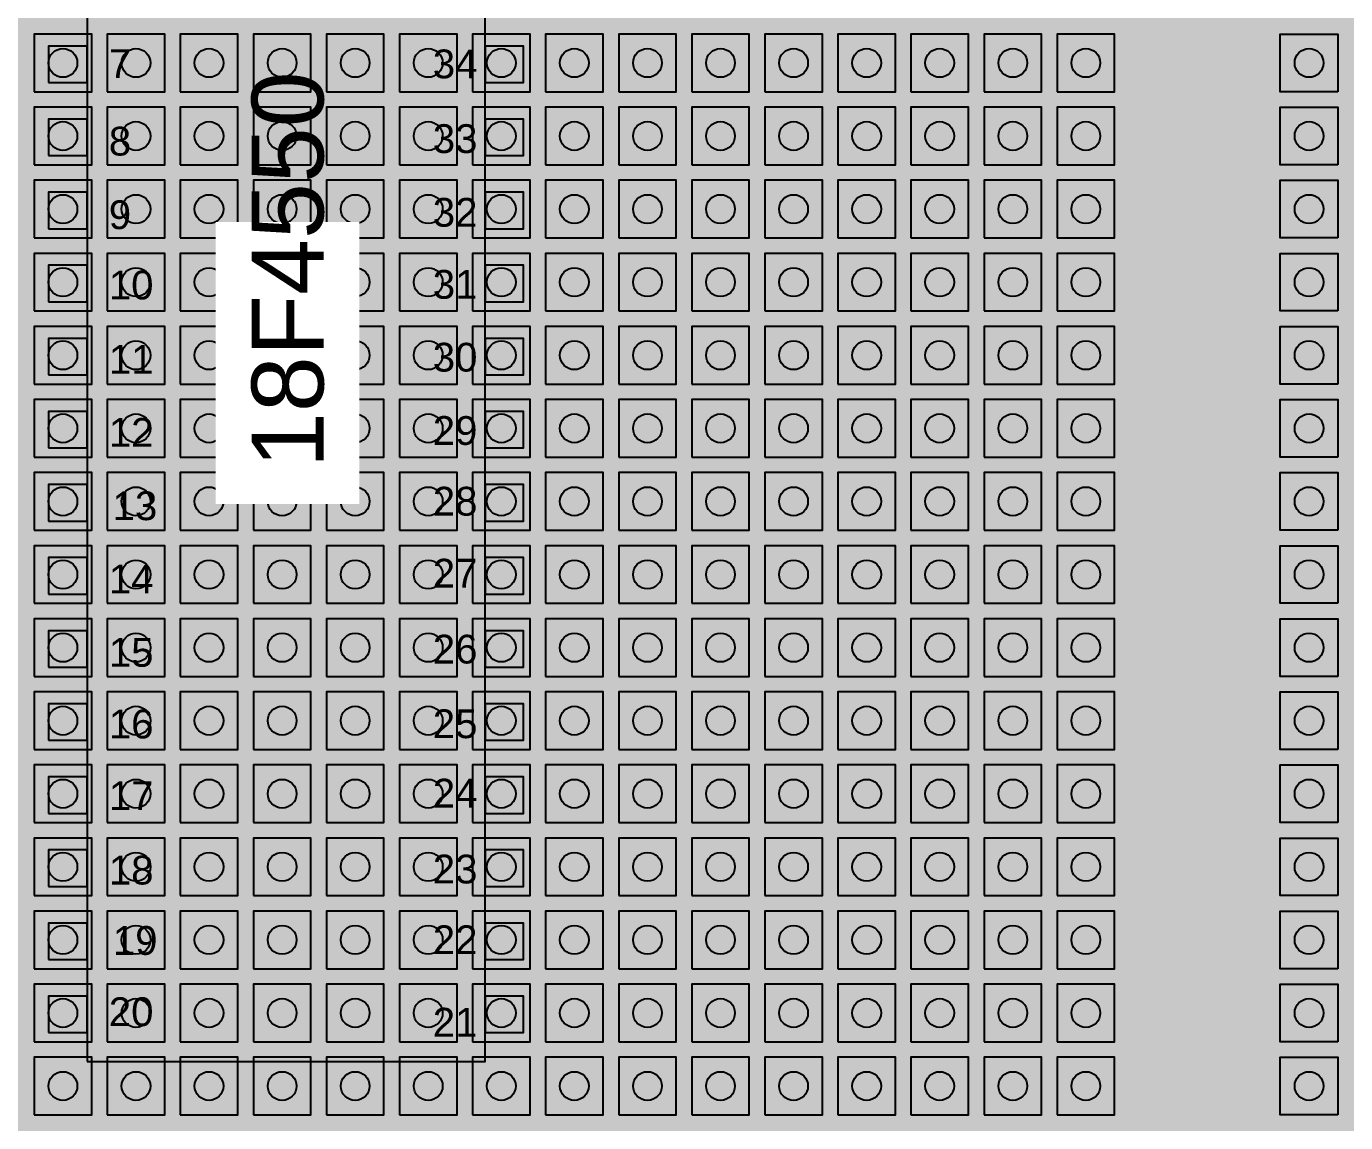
# Model space of a CAD drawing. Header units: millimetres. Extents: x -6 to 434, y -17 to 292.
# Drawn here: x 39 to 84.86, y 23.8 to 61.9 of the extents above; entities that cross this region are included whole.
import ezdxf

# ---------------------------------------------------------------- set-up
doc = ezdxf.new("R2010")
doc.units = ezdxf.units.MM
doc.layers.add('Chipove', color=54, linetype='Continuous', plot=False)
doc.styles.get("Standard").update_dxf_attribs({"font": 'arial.ttf'})

msp = doc.modelspace()

# ---------------------------------------------------------------- hatches: boundary and pattern name
at = {"transparency": 33554687}
h = msp.add_hatch(color=72, dxfattribs=at)
h.dxf.hatch_style = 1
h.paths.add_polyline_path([(-0.291, 0.208), (159.709, 0.208), (159.709, 100.208), (-0.291, 100.208)])
h = msp.add_hatch(color=96, dxfattribs=at)
h.dxf.hatch_style = 1
h.paths.add_polyline_path([(-0.291, 0.208), (159.709, 0.208), (159.709, 100.208), (-0.291, 100.208)])
at = {"layer": 'Chipove', "transparency": 33554687}
h = msp.add_hatch(color=256, dxfattribs=at)
h.dxf.hatch_style = 1
h.paths.add_polyline_path([(41.107, 25.925), (54.947, 25.925), (54.947, 78.185), (41.107, 78.185)])
h = msp.add_hatch(color=4, dxfattribs=at)
h.dxf.hatch_style = 1
h.set_gradient(color1=(255, 255, 255), tint=1)
h.paths.add_polyline_path([(41.107, 76.455), (39.772, 76.455), (39.772, 75.185), (41.107, 75.185)])
h.paths.add_polyline_path([(41.107, 73.915), (39.772, 73.915), (39.772, 72.645), (41.107, 72.645)])
h.paths.add_polyline_path([(41.107, 71.375), (39.772, 71.375), (39.772, 70.105), (41.107, 70.105)])
h.paths.add_polyline_path([(41.107, 68.835), (39.772, 68.835), (39.772, 67.565), (41.107, 67.565)])
h.paths.add_polyline_path([(41.107, 66.295), (39.772, 66.295), (39.772, 65.025), (41.107, 65.025)])
h.paths.add_polyline_path([(41.107, 62.485), (41.107, 63.755), (39.772, 63.755), (39.772, 62.485)])
h.paths.add_polyline_path([(39.772, 59.945), (41.107, 59.945), (41.107, 61.215), (39.772, 61.215)])
h.paths.add_polyline_path([(41.107, 58.675), (39.772, 58.675), (39.772, 57.405), (41.107, 57.405)])
h.paths.add_polyline_path([(39.772, 54.865), (41.107, 54.865), (41.107, 56.135), (39.772, 56.135)])
h.paths.add_polyline_path([(41.107, 53.595), (39.772, 53.595), (39.772, 52.325), (41.107, 52.325)])
h.paths.add_polyline_path([(41.107, 51.055), (39.772, 51.055), (39.772, 49.785), (41.107, 49.785)])
h.paths.add_polyline_path([(41.107, 47.245), (41.107, 48.515), (39.772, 48.515), (39.772, 47.245)])
h.paths.add_polyline_path([(39.772, 45.975), (39.772, 44.705), (41.107, 44.705), (41.107, 45.975)])
h.paths.add_polyline_path([(39.772, 43.435), (39.772, 42.165), (41.107, 42.165), (41.107, 43.435)])
h.paths.add_polyline_path([(41.107, 40.895), (39.772, 40.895), (39.772, 39.625), (41.107, 39.625)])
h.paths.add_polyline_path([(41.107, 37.085), (41.107, 38.355), (39.772, 38.355), (39.772, 37.085)])
h.paths.add_polyline_path([(41.107, 34.545), (41.107, 35.815), (39.772, 35.815), (39.772, 34.545)])
h.paths.add_polyline_path([(41.107, 32.005), (41.107, 33.275), (39.772, 33.275), (39.772, 32.005)])
h.paths.add_polyline_path([(39.772, 30.735), (39.772, 29.465), (41.107, 29.465), (41.107, 30.735)])
h.paths.add_polyline_path([(41.107, 26.925), (41.107, 28.195), (39.772, 28.195), (39.772, 26.925)])
h.paths.add_polyline_path([(56.282, 76.455), (54.947, 76.455), (54.947, 75.185), (56.282, 75.185)])
h.paths.add_polyline_path([(54.947, 73.915), (54.947, 72.645), (56.282, 72.645), (56.282, 73.915)])
h.paths.add_polyline_path([(56.282, 71.375), (54.947, 71.375), (54.947, 70.105), (56.282, 70.105)])
h.paths.add_polyline_path([(54.947, 68.835), (54.947, 67.565), (56.282, 67.565), (56.282, 68.835)])
h.paths.add_polyline_path([(56.282, 66.295), (54.947, 66.295), (54.947, 65.025), (56.282, 65.025)])
h.paths.add_polyline_path([(56.282, 63.755), (54.947, 63.755), (54.947, 62.485), (56.282, 62.485)])
h.paths.add_polyline_path([(56.282, 61.215), (54.947, 61.215), (54.947, 59.945), (56.282, 59.945)])
h.paths.add_polyline_path([(54.947, 58.675), (54.947, 57.405), (56.282, 57.405), (56.282, 58.675)])
h.paths.add_polyline_path([(56.282, 56.135), (54.947, 56.135), (54.947, 54.865), (56.282, 54.865)])
h.paths.add_polyline_path([(56.282, 53.595), (54.947, 53.595), (54.947, 52.325), (56.282, 52.325)])
h.paths.add_polyline_path([(56.282, 51.055), (54.947, 51.055), (54.947, 49.785), (56.282, 49.785)])
h.paths.add_polyline_path([(56.282, 48.515), (54.947, 48.515), (54.947, 47.245), (56.282, 47.245)])
h.paths.add_polyline_path([(56.282, 45.975), (54.947, 45.975), (54.947, 44.705), (56.282, 44.705)])
h.paths.add_polyline_path([(54.947, 43.435), (54.947, 42.165), (56.282, 42.165), (56.282, 43.435)])
h.paths.add_polyline_path([(56.282, 40.895), (54.947, 40.895), (54.947, 39.625), (56.282, 39.625)])
h.paths.add_polyline_path([(56.282, 37.085), (56.282, 38.355), (54.947, 38.355), (54.947, 37.085)])
h.paths.add_polyline_path([(56.282, 35.815), (54.947, 35.815), (54.947, 34.545), (56.282, 34.545)])
h.paths.add_polyline_path([(54.947, 33.275), (54.947, 32.005), (56.282, 32.005), (56.282, 33.275)])
h.paths.add_polyline_path([(56.282, 30.735), (54.947, 30.735), (54.947, 29.465), (56.282, 29.465)])
h.paths.add_polyline_path([(54.947, 28.195), (54.947, 26.925), (56.282, 26.925), (56.282, 28.195)])

# ---------------------------------------------------------------- linework, layer by layer
for points in [[(39.269, 59.628), (41.269, 59.628), (41.269, 61.628), (39.269, 61.628)], [(41.809, 59.628), (43.809, 59.628), (43.809, 61.628), (41.809, 61.628)], [(44.349, 59.628), (46.349, 59.628), (46.349, 61.628), (44.349, 61.628)], [(46.889, 59.628), (48.889, 59.628), (48.889, 61.628), (46.889, 61.628)], [(46.889, 59.628), (48.889, 59.628), (48.889, 61.628), (46.889, 61.628)], [(49.429, 59.628), (51.429, 59.628), (51.429, 61.628), (49.429, 61.628)], [(51.969, 59.628), (53.969, 59.628), (53.969, 61.628), (51.969, 61.628)], [(54.509, 59.628), (56.509, 59.628), (56.509, 61.628), (54.509, 61.628)], [(57.049, 59.628), (59.049, 59.628), (59.049, 61.628), (57.049, 61.628)], [(57.049, 59.628), (59.049, 59.628), (59.049, 61.628), (57.049, 61.628)], [(59.589, 59.628), (61.589, 59.628), (61.589, 61.628), (59.589, 61.628)], [(62.129, 59.628), (64.129, 59.628), (64.129, 61.628), (62.129, 61.628)], [(64.669, 59.628), (66.669, 59.628), (66.669, 61.628), (64.669, 61.628)], [(67.209, 59.628), (69.209, 59.628), (69.209, 61.628), (67.209, 61.628)], [(69.749, 59.628), (71.749, 59.628), (71.749, 61.628), (69.749, 61.628)], [(69.749, 59.628), (71.749, 59.628), (71.749, 61.628), (69.749, 61.628)], [(72.289, 59.628), (74.289, 59.628), (74.289, 61.628), (72.289, 61.628)], [(74.829, 59.628), (76.829, 59.628), (76.829, 61.628), (74.829, 61.628)], [(84.589, 59.628), (82.589, 59.628), (82.589, 61.628), (84.589, 61.628)], [(39.269, 57.088), (41.269, 57.088), (41.269, 59.088), (39.269, 59.088)], [(41.809, 57.088), (43.809, 57.088), (43.809, 59.088), (41.809, 59.088)], [(44.349, 57.088), (46.349, 57.088), (46.349, 59.088), (44.349, 59.088)], [(46.889, 57.088), (48.889, 57.088), (48.889, 59.088), (46.889, 59.088)], [(46.889, 57.088), (48.889, 57.088), (48.889, 59.088), (46.889, 59.088)], [(49.429, 57.088), (51.429, 57.088), (51.429, 59.088), (49.429, 59.088)], [(51.969, 57.088), (53.969, 57.088), (53.969, 59.088), (51.969, 59.088)], [(54.509, 57.088), (56.509, 57.088), (56.509, 59.088), (54.509, 59.088)], [(57.049, 57.088), (59.049, 57.088), (59.049, 59.088), (57.049, 59.088)], [(57.049, 57.088), (59.049, 57.088), (59.049, 59.088), (57.049, 59.088)], [(59.589, 57.088), (61.589, 57.088), (61.589, 59.088), (59.589, 59.088)], [(62.129, 57.088), (64.129, 57.088), (64.129, 59.088), (62.129, 59.088)], [(64.669, 57.088), (66.669, 57.088), (66.669, 59.088), (64.669, 59.088)], [(67.209, 57.088), (69.209, 57.088), (69.209, 59.088), (67.209, 59.088)], [(69.749, 57.088), (71.749, 57.088), (71.749, 59.088), (69.749, 59.088)], [(69.749, 57.088), (71.749, 57.088), (71.749, 59.088), (69.749, 59.088)], [(72.289, 57.088), (74.289, 57.088), (74.289, 59.088), (72.289, 59.088)], [(74.829, 57.088), (76.829, 57.088), (76.829, 59.088), (74.829, 59.088)], [(84.589, 57.088), (82.589, 57.088), (82.589, 59.088), (84.589, 59.088)], [(39.269, 54.548), (41.269, 54.548), (41.269, 56.548), (39.269, 56.548)], [(41.809, 54.548), (43.809, 54.548), (43.809, 56.548), (41.809, 56.548)], [(44.349, 54.548), (46.349, 54.548), (46.349, 56.548), (44.349, 56.548)], [(46.889, 54.548), (48.889, 54.548), (48.889, 56.548), (46.889, 56.548)], [(46.889, 54.548), (48.889, 54.548), (48.889, 56.548), (46.889, 56.548)], [(49.429, 54.548), (51.429, 54.548), (51.429, 56.548), (49.429, 56.548)], [(51.969, 54.548), (53.969, 54.548), (53.969, 56.548), (51.969, 56.548)], [(54.509, 54.548), (56.509, 54.548), (56.509, 56.548), (54.509, 56.548)], [(57.049, 54.548), (59.049, 54.548), (59.049, 56.548), (57.049, 56.548)], [(57.049, 54.548), (59.049, 54.548), (59.049, 56.548), (57.049, 56.548)], [(59.589, 54.548), (61.589, 54.548), (61.589, 56.548), (59.589, 56.548)], [(62.129, 54.548), (64.129, 54.548), (64.129, 56.548), (62.129, 56.548)], [(64.669, 54.548), (66.669, 54.548), (66.669, 56.548), (64.669, 56.548)], [(67.209, 54.548), (69.209, 54.548), (69.209, 56.548), (67.209, 56.548)], [(69.749, 54.548), (71.749, 54.548), (71.749, 56.548), (69.749, 56.548)], [(69.749, 54.548), (71.749, 54.548), (71.749, 56.548), (69.749, 56.548)], [(72.289, 54.548), (74.289, 54.548), (74.289, 56.548), (72.289, 56.548)], [(74.829, 54.548), (76.829, 54.548), (76.829, 56.548), (74.829, 56.548)], [(84.589, 54.548), (82.589, 54.548), (82.589, 56.548), (84.589, 56.548)], [(39.269, 52.008), (41.269, 52.008), (41.269, 54.008), (39.269, 54.008)], [(41.809, 52.008), (43.809, 52.008), (43.809, 54.008), (41.809, 54.008)], [(44.349, 52.008), (46.349, 52.008), (46.349, 54.008), (44.349, 54.008)], [(46.889, 52.008), (48.889, 52.008), (48.889, 54.008), (46.889, 54.008)], [(46.889, 52.008), (48.889, 52.008), (48.889, 54.008), (46.889, 54.008)], [(49.429, 52.008), (51.429, 52.008), (51.429, 54.008), (49.429, 54.008)], [(51.969, 52.008), (53.969, 52.008), (53.969, 54.008), (51.969, 54.008)], [(54.509, 52.008), (56.509, 52.008), (56.509, 54.008), (54.509, 54.008)], [(57.049, 52.008), (59.049, 52.008), (59.049, 54.008), (57.049, 54.008)], [(57.049, 52.008), (59.049, 52.008), (59.049, 54.008), (57.049, 54.008)], [(59.589, 52.008), (61.589, 52.008), (61.589, 54.008), (59.589, 54.008)], [(62.129, 52.008), (64.129, 52.008), (64.129, 54.008), (62.129, 54.008)], [(64.669, 52.008), (66.669, 52.008), (66.669, 54.008), (64.669, 54.008)], [(67.209, 52.008), (69.209, 52.008), (69.209, 54.008), (67.209, 54.008)], [(69.749, 52.008), (71.749, 52.008), (71.749, 54.008), (69.749, 54.008)], [(69.749, 52.008), (71.749, 52.008), (71.749, 54.008), (69.749, 54.008)], [(72.289, 52.008), (74.289, 52.008), (74.289, 54.008), (72.289, 54.008)], [(74.829, 52.008), (76.829, 52.008), (76.829, 54.008), (74.829, 54.008)], [(84.589, 52.008), (82.589, 52.008), (82.589, 54.008), (84.589, 54.008)], [(39.269, 49.468), (41.269, 49.468), (41.269, 51.468), (39.269, 51.468)], [(41.809, 49.468), (43.809, 49.468), (43.809, 51.468), (41.809, 51.468)], [(44.349, 49.468), (46.349, 49.468), (46.349, 51.468), (44.349, 51.468)], [(46.889, 49.468), (48.889, 49.468), (48.889, 51.468), (46.889, 51.468)], [(46.889, 49.468), (48.889, 49.468), (48.889, 51.468), (46.889, 51.468)], [(49.429, 49.468), (51.429, 49.468), (51.429, 51.468), (49.429, 51.468)], [(51.969, 49.468), (53.969, 49.468), (53.969, 51.468), (51.969, 51.468)], [(54.509, 49.468), (56.509, 49.468), (56.509, 51.468), (54.509, 51.468)], [(57.049, 49.468), (59.049, 49.468), (59.049, 51.468), (57.049, 51.468)], [(57.049, 49.468), (59.049, 49.468), (59.049, 51.468), (57.049, 51.468)], [(59.589, 49.468), (61.589, 49.468), (61.589, 51.468), (59.589, 51.468)], [(62.129, 49.468), (64.129, 49.468), (64.129, 51.468), (62.129, 51.468)], [(64.669, 49.468), (66.669, 49.468), (66.669, 51.468), (64.669, 51.468)], [(67.209, 49.468), (69.209, 49.468), (69.209, 51.468), (67.209, 51.468)], [(69.749, 49.468), (71.749, 49.468), (71.749, 51.468), (69.749, 51.468)], [(69.749, 49.468), (71.749, 49.468), (71.749, 51.468), (69.749, 51.468)], [(72.289, 49.468), (74.289, 49.468), (74.289, 51.468), (72.289, 51.468)], [(74.829, 49.468), (76.829, 49.468), (76.829, 51.468), (74.829, 51.468)], [(84.589, 49.468), (82.589, 49.468), (82.589, 51.468), (84.589, 51.468)], [(39.269, 46.928), (41.269, 46.928), (41.269, 48.928), (39.269, 48.928)], [(41.809, 46.928), (43.809, 46.928), (43.809, 48.928), (41.809, 48.928)], [(44.349, 46.928), (46.349, 46.928), (46.349, 48.928), (44.349, 48.928)], [(46.889, 46.928), (48.889, 46.928), (48.889, 48.928), (46.889, 48.928)], [(46.889, 46.928), (48.889, 46.928), (48.889, 48.928), (46.889, 48.928)], [(49.429, 46.928), (51.429, 46.928), (51.429, 48.928), (49.429, 48.928)], [(51.969, 46.928), (53.969, 46.928), (53.969, 48.928), (51.969, 48.928)], [(54.509, 46.928), (56.509, 46.928), (56.509, 48.928), (54.509, 48.928)], [(57.049, 46.928), (59.049, 46.928), (59.049, 48.928), (57.049, 48.928)], [(57.049, 46.928), (59.049, 46.928), (59.049, 48.928), (57.049, 48.928)], [(59.589, 46.928), (61.589, 46.928), (61.589, 48.928), (59.589, 48.928)], [(62.129, 46.928), (64.129, 46.928), (64.129, 48.928), (62.129, 48.928)], [(64.669, 46.928), (66.669, 46.928), (66.669, 48.928), (64.669, 48.928)], [(67.209, 46.928), (69.209, 46.928), (69.209, 48.928), (67.209, 48.928)], [(69.749, 46.928), (71.749, 46.928), (71.749, 48.928), (69.749, 48.928)], [(69.749, 46.928), (71.749, 46.928), (71.749, 48.928), (69.749, 48.928)], [(72.289, 46.928), (74.289, 46.928), (74.289, 48.928), (72.289, 48.928)], [(74.829, 46.928), (76.829, 46.928), (76.829, 48.928), (74.829, 48.928)], [(84.589, 46.928), (82.589, 46.928), (82.589, 48.928), (84.589, 48.928)], [(39.269, 44.388), (41.269, 44.388), (41.269, 46.388), (39.269, 46.388)], [(41.809, 44.388), (43.809, 44.388), (43.809, 46.388), (41.809, 46.388)], [(44.349, 44.388), (46.349, 44.388), (46.349, 46.388), (44.349, 46.388)], [(46.889, 44.388), (48.889, 44.388), (48.889, 46.388), (46.889, 46.388)], [(46.889, 44.388), (48.889, 44.388), (48.889, 46.388), (46.889, 46.388)], [(49.429, 44.388), (51.429, 44.388), (51.429, 46.388), (49.429, 46.388)], [(51.969, 44.388), (53.969, 44.388), (53.969, 46.388), (51.969, 46.388)], [(54.509, 44.388), (56.509, 44.388), (56.509, 46.388), (54.509, 46.388)], [(57.049, 44.388), (59.049, 44.388), (59.049, 46.388), (57.049, 46.388)], [(57.049, 44.388), (59.049, 44.388), (59.049, 46.388), (57.049, 46.388)], [(59.589, 44.388), (61.589, 44.388), (61.589, 46.388), (59.589, 46.388)], [(62.129, 44.388), (64.129, 44.388), (64.129, 46.388), (62.129, 46.388)], [(64.669, 44.388), (66.669, 44.388), (66.669, 46.388), (64.669, 46.388)], [(67.209, 44.388), (69.209, 44.388), (69.209, 46.388), (67.209, 46.388)], [(69.749, 44.388), (71.749, 44.388), (71.749, 46.388), (69.749, 46.388)], [(69.749, 44.388), (71.749, 44.388), (71.749, 46.388), (69.749, 46.388)], [(72.289, 44.388), (74.289, 44.388), (74.289, 46.388), (72.289, 46.388)], [(74.829, 44.388), (76.829, 44.388), (76.829, 46.388), (74.829, 46.388)], [(84.589, 44.388), (82.589, 44.388), (82.589, 46.388), (84.589, 46.388)], [(39.269, 41.848), (41.269, 41.848), (41.269, 43.848), (39.269, 43.848)], [(41.809, 41.848), (43.809, 41.848), (43.809, 43.848), (41.809, 43.848)], [(44.349, 41.848), (46.349, 41.848), (46.349, 43.848), (44.349, 43.848)], [(46.889, 41.848), (48.889, 41.848), (48.889, 43.848), (46.889, 43.848)], [(46.889, 41.848), (48.889, 41.848), (48.889, 43.848), (46.889, 43.848)], [(49.429, 41.848), (51.429, 41.848), (51.429, 43.848), (49.429, 43.848)], [(51.969, 41.848), (53.969, 41.848), (53.969, 43.848), (51.969, 43.848)], [(54.509, 41.848), (56.509, 41.848), (56.509, 43.848), (54.509, 43.848)], [(57.049, 41.848), (59.049, 41.848), (59.049, 43.848), (57.049, 43.848)], [(57.049, 41.848), (59.049, 41.848), (59.049, 43.848), (57.049, 43.848)], [(59.589, 41.848), (61.589, 41.848), (61.589, 43.848), (59.589, 43.848)], [(62.129, 41.848), (64.129, 41.848), (64.129, 43.848), (62.129, 43.848)], [(64.669, 41.848), (66.669, 41.848), (66.669, 43.848), (64.669, 43.848)], [(67.209, 41.848), (69.209, 41.848), (69.209, 43.848), (67.209, 43.848)], [(69.749, 41.848), (71.749, 41.848), (71.749, 43.848), (69.749, 43.848)], [(69.749, 41.848), (71.749, 41.848), (71.749, 43.848), (69.749, 43.848)], [(72.289, 41.848), (74.289, 41.848), (74.289, 43.848), (72.289, 43.848)], [(74.829, 41.848), (76.829, 41.848), (76.829, 43.848), (74.829, 43.848)], [(84.589, 41.848), (82.589, 41.848), (82.589, 43.848), (84.589, 43.848)], [(39.269, 39.308), (41.269, 39.308), (41.269, 41.308), (39.269, 41.308)], [(41.809, 39.308), (43.809, 39.308), (43.809, 41.308), (41.809, 41.308)], [(44.349, 39.308), (46.349, 39.308), (46.349, 41.308), (44.349, 41.308)], [(46.889, 39.308), (48.889, 39.308), (48.889, 41.308), (46.889, 41.308)], [(46.889, 39.308), (48.889, 39.308), (48.889, 41.308), (46.889, 41.308)], [(49.429, 39.308), (51.429, 39.308), (51.429, 41.308), (49.429, 41.308)], [(51.969, 39.308), (53.969, 39.308), (53.969, 41.308), (51.969, 41.308)], [(54.509, 39.308), (56.509, 39.308), (56.509, 41.308), (54.509, 41.308)], [(57.049, 39.308), (59.049, 39.308), (59.049, 41.308), (57.049, 41.308)], [(57.049, 39.308), (59.049, 39.308), (59.049, 41.308), (57.049, 41.308)], [(59.589, 39.308), (61.589, 39.308), (61.589, 41.308), (59.589, 41.308)], [(62.129, 39.308), (64.129, 39.308), (64.129, 41.308), (62.129, 41.308)], [(64.669, 39.308), (66.669, 39.308), (66.669, 41.308), (64.669, 41.308)], [(67.209, 39.308), (69.209, 39.308), (69.209, 41.308), (67.209, 41.308)], [(69.749, 39.308), (71.749, 39.308), (71.749, 41.308), (69.749, 41.308)], [(69.749, 39.308), (71.749, 39.308), (71.749, 41.308), (69.749, 41.308)], [(72.289, 39.308), (74.289, 39.308), (74.289, 41.308), (72.289, 41.308)], [(74.829, 39.308), (76.829, 39.308), (76.829, 41.308), (74.829, 41.308)], [(84.589, 39.308), (82.589, 39.308), (82.589, 41.308), (84.589, 41.308)], [(39.269, 36.768), (41.269, 36.768), (41.269, 38.768), (39.269, 38.768)], [(41.809, 36.768), (43.809, 36.768), (43.809, 38.768), (41.809, 38.768)], [(44.349, 36.768), (46.349, 36.768), (46.349, 38.768), (44.349, 38.768)], [(46.889, 36.768), (48.889, 36.768), (48.889, 38.768), (46.889, 38.768)], [(46.889, 36.768), (48.889, 36.768), (48.889, 38.768), (46.889, 38.768)], [(49.429, 36.768), (51.429, 36.768), (51.429, 38.768), (49.429, 38.768)], [(51.969, 36.768), (53.969, 36.768), (53.969, 38.768), (51.969, 38.768)], [(54.509, 36.768), (56.509, 36.768), (56.509, 38.768), (54.509, 38.768)], [(57.049, 36.768), (59.049, 36.768), (59.049, 38.768), (57.049, 38.768)], [(57.049, 36.768), (59.049, 36.768), (59.049, 38.768), (57.049, 38.768)], [(59.589, 36.768), (61.589, 36.768), (61.589, 38.768), (59.589, 38.768)], [(62.129, 36.768), (64.129, 36.768), (64.129, 38.768), (62.129, 38.768)], [(64.669, 36.768), (66.669, 36.768), (66.669, 38.768), (64.669, 38.768)], [(67.209, 36.768), (69.209, 36.768), (69.209, 38.768), (67.209, 38.768)], [(69.749, 36.768), (71.749, 36.768), (71.749, 38.768), (69.749, 38.768)], [(69.749, 36.768), (71.749, 36.768), (71.749, 38.768), (69.749, 38.768)], [(72.289, 36.768), (74.289, 36.768), (74.289, 38.768), (72.289, 38.768)], [(74.829, 36.768), (76.829, 36.768), (76.829, 38.768), (74.829, 38.768)], [(84.589, 36.768), (82.589, 36.768), (82.589, 38.768), (84.589, 38.768)], [(39.269, 34.228), (41.269, 34.228), (41.269, 36.228), (39.269, 36.228)], [(41.809, 34.228), (43.809, 34.228), (43.809, 36.228), (41.809, 36.228)], [(44.349, 34.228), (46.349, 34.228), (46.349, 36.228), (44.349, 36.228)], [(46.889, 34.228), (48.889, 34.228), (48.889, 36.228), (46.889, 36.228)], [(46.889, 34.228), (48.889, 34.228), (48.889, 36.228), (46.889, 36.228)], [(49.429, 34.228), (51.429, 34.228), (51.429, 36.228), (49.429, 36.228)], [(51.969, 34.228), (53.969, 34.228), (53.969, 36.228), (51.969, 36.228)], [(54.509, 34.228), (56.509, 34.228), (56.509, 36.228), (54.509, 36.228)], [(57.049, 34.228), (59.049, 34.228), (59.049, 36.228), (57.049, 36.228)], [(57.049, 34.228), (59.049, 34.228), (59.049, 36.228), (57.049, 36.228)], [(59.589, 34.228), (61.589, 34.228), (61.589, 36.228), (59.589, 36.228)], [(62.129, 34.228), (64.129, 34.228), (64.129, 36.228), (62.129, 36.228)], [(64.669, 34.228), (66.669, 34.228), (66.669, 36.228), (64.669, 36.228)], [(67.209, 34.228), (69.209, 34.228), (69.209, 36.228), (67.209, 36.228)], [(69.749, 34.228), (71.749, 34.228), (71.749, 36.228), (69.749, 36.228)], [(69.749, 34.228), (71.749, 34.228), (71.749, 36.228), (69.749, 36.228)], [(72.289, 34.228), (74.289, 34.228), (74.289, 36.228), (72.289, 36.228)], [(74.829, 34.228), (76.829, 34.228), (76.829, 36.228), (74.829, 36.228)], [(84.589, 34.228), (82.589, 34.228), (82.589, 36.228), (84.589, 36.228)], [(39.269, 31.688), (41.269, 31.688), (41.269, 33.688), (39.269, 33.688)], [(41.809, 31.688), (43.809, 31.688), (43.809, 33.688), (41.809, 33.688)], [(44.349, 31.688), (46.349, 31.688), (46.349, 33.688), (44.349, 33.688)], [(46.889, 31.688), (48.889, 31.688), (48.889, 33.688), (46.889, 33.688)], [(46.889, 31.688), (48.889, 31.688), (48.889, 33.688), (46.889, 33.688)], [(49.429, 31.688), (51.429, 31.688), (51.429, 33.688), (49.429, 33.688)], [(51.969, 31.688), (53.969, 31.688), (53.969, 33.688), (51.969, 33.688)], [(54.509, 31.688), (56.509, 31.688), (56.509, 33.688), (54.509, 33.688)], [(57.049, 31.688), (59.049, 31.688), (59.049, 33.688), (57.049, 33.688)], [(57.049, 31.688), (59.049, 31.688), (59.049, 33.688), (57.049, 33.688)], [(59.589, 31.688), (61.589, 31.688), (61.589, 33.688), (59.589, 33.688)], [(62.129, 31.688), (64.129, 31.688), (64.129, 33.688), (62.129, 33.688)], [(64.669, 31.688), (66.669, 31.688), (66.669, 33.688), (64.669, 33.688)], [(67.209, 31.688), (69.209, 31.688), (69.209, 33.688), (67.209, 33.688)], [(69.749, 31.688), (71.749, 31.688), (71.749, 33.688), (69.749, 33.688)], [(69.749, 31.688), (71.749, 31.688), (71.749, 33.688), (69.749, 33.688)], [(72.289, 31.688), (74.289, 31.688), (74.289, 33.688), (72.289, 33.688)], [(74.829, 31.688), (76.829, 31.688), (76.829, 33.688), (74.829, 33.688)], [(84.589, 31.688), (82.589, 31.688), (82.589, 33.688), (84.589, 33.688)], [(39.269, 29.148), (41.269, 29.148), (41.269, 31.148), (39.269, 31.148)], [(41.809, 29.148), (43.809, 29.148), (43.809, 31.148), (41.809, 31.148)], [(44.349, 29.148), (46.349, 29.148), (46.349, 31.148), (44.349, 31.148)], [(46.889, 29.148), (48.889, 29.148), (48.889, 31.148), (46.889, 31.148)], [(46.889, 29.148), (48.889, 29.148), (48.889, 31.148), (46.889, 31.148)], [(49.429, 29.148), (51.429, 29.148), (51.429, 31.148), (49.429, 31.148)], [(51.969, 29.148), (53.969, 29.148), (53.969, 31.148), (51.969, 31.148)], [(54.509, 29.148), (56.509, 29.148), (56.509, 31.148), (54.509, 31.148)], [(57.049, 29.148), (59.049, 29.148), (59.049, 31.148), (57.049, 31.148)], [(57.049, 29.148), (59.049, 29.148), (59.049, 31.148), (57.049, 31.148)], [(59.589, 29.148), (61.589, 29.148), (61.589, 31.148), (59.589, 31.148)], [(62.129, 29.148), (64.129, 29.148), (64.129, 31.148), (62.129, 31.148)], [(64.669, 29.148), (66.669, 29.148), (66.669, 31.148), (64.669, 31.148)], [(67.209, 29.148), (69.209, 29.148), (69.209, 31.148), (67.209, 31.148)], [(69.749, 29.148), (71.749, 29.148), (71.749, 31.148), (69.749, 31.148)], [(69.749, 29.148), (71.749, 29.148), (71.749, 31.148), (69.749, 31.148)], [(72.289, 29.148), (74.289, 29.148), (74.289, 31.148), (72.289, 31.148)], [(74.829, 29.148), (76.829, 29.148), (76.829, 31.148), (74.829, 31.148)], [(84.589, 29.148), (82.589, 29.148), (82.589, 31.148), (84.589, 31.148)], [(39.269, 26.608), (41.269, 26.608), (41.269, 28.608), (39.269, 28.608)], [(41.809, 26.608), (43.809, 26.608), (43.809, 28.608), (41.809, 28.608)], [(44.349, 26.608), (46.349, 26.608), (46.349, 28.608), (44.349, 28.608)], [(46.889, 26.608), (48.889, 26.608), (48.889, 28.608), (46.889, 28.608)], [(46.889, 26.608), (48.889, 26.608), (48.889, 28.608), (46.889, 28.608)], [(49.429, 26.608), (51.429, 26.608), (51.429, 28.608), (49.429, 28.608)], [(51.969, 26.608), (53.969, 26.608), (53.969, 28.608), (51.969, 28.608)], [(54.509, 26.608), (56.509, 26.608), (56.509, 28.608), (54.509, 28.608)], [(57.049, 26.608), (59.049, 26.608), (59.049, 28.608), (57.049, 28.608)], [(57.049, 26.608), (59.049, 26.608), (59.049, 28.608), (57.049, 28.608)], [(59.589, 26.608), (61.589, 26.608), (61.589, 28.608), (59.589, 28.608)], [(62.129, 26.608), (64.129, 26.608), (64.129, 28.608), (62.129, 28.608)], [(64.669, 26.608), (66.669, 26.608), (66.669, 28.608), (64.669, 28.608)], [(67.209, 26.608), (69.209, 26.608), (69.209, 28.608), (67.209, 28.608)], [(69.749, 26.608), (71.749, 26.608), (71.749, 28.608), (69.749, 28.608)], [(69.749, 26.608), (71.749, 26.608), (71.749, 28.608), (69.749, 28.608)], [(72.289, 26.608), (74.289, 26.608), (74.289, 28.608), (72.289, 28.608)], [(74.829, 26.608), (76.829, 26.608), (76.829, 28.608), (74.829, 28.608)], [(84.589, 26.608), (82.589, 26.608), (82.589, 28.608), (84.589, 28.608)], [(39.269, 24.068), (41.269, 24.068), (41.269, 26.068), (39.269, 26.068)], [(41.809, 24.068), (43.809, 24.068), (43.809, 26.068), (41.809, 26.068)], [(44.349, 24.068), (46.349, 24.068), (46.349, 26.068), (44.349, 26.068)], [(46.889, 24.068), (48.889, 24.068), (48.889, 26.068), (46.889, 26.068)], [(46.889, 24.068), (48.889, 24.068), (48.889, 26.068), (46.889, 26.068)], [(49.429, 24.068), (51.429, 24.068), (51.429, 26.068), (49.429, 26.068)], [(51.969, 24.068), (53.969, 24.068), (53.969, 26.068), (51.969, 26.068)], [(54.509, 24.068), (56.509, 24.068), (56.509, 26.068), (54.509, 26.068)], [(57.049, 24.068), (59.049, 24.068), (59.049, 26.068), (57.049, 26.068)], [(57.049, 24.068), (59.049, 24.068), (59.049, 26.068), (57.049, 26.068)], [(59.589, 24.068), (61.589, 24.068), (61.589, 26.068), (59.589, 26.068)], [(62.129, 24.068), (64.129, 24.068), (64.129, 26.068), (62.129, 26.068)], [(64.669, 24.068), (66.669, 24.068), (66.669, 26.068), (64.669, 26.068)], [(67.209, 24.068), (69.209, 24.068), (69.209, 26.068), (67.209, 26.068)], [(69.749, 24.068), (71.749, 24.068), (71.749, 26.068), (69.749, 26.068)], [(69.749, 24.068), (71.749, 24.068), (71.749, 26.068), (69.749, 26.068)], [(72.289, 24.068), (74.289, 24.068), (74.289, 26.068), (72.289, 26.068)], [(74.829, 24.068), (76.829, 24.068), (76.829, 26.068), (74.829, 26.068)], [(84.589, 24.068), (82.589, 24.068), (82.589, 26.068), (84.589, 26.068)]]:
    msp.add_lwpolyline(points, close=True)
for centre in [(40.269, 60.628), (42.809, 60.628), (45.349, 60.628), (47.889, 60.628), (47.889, 60.628), (50.429, 60.628), (52.969, 60.628), (55.509, 60.628), (58.049, 60.628), (58.049, 60.628), (60.589, 60.628), (63.129, 60.628), (65.669, 60.628), (68.209, 60.628), (70.749, 60.628), (70.749, 60.628), (73.289, 60.628), (75.829, 60.628), (83.589, 60.628), (40.269, 58.088), (42.809, 58.088), (45.349, 58.088), (47.889, 58.088), (47.889, 58.088), (50.429, 58.088), (52.969, 58.088), (55.509, 58.088), (58.049, 58.088), (58.049, 58.088), (60.589, 58.088), (63.129, 58.088), (65.669, 58.088), (68.209, 58.088), (70.749, 58.088), (70.749, 58.088), (73.289, 58.088), (75.829, 58.088), (83.589, 58.088), (40.269, 55.548), (42.809, 55.548), (45.349, 55.548), (47.889, 55.548), (47.889, 55.548), (50.429, 55.548), (52.969, 55.548), (55.509, 55.548), (58.049, 55.548), (58.049, 55.548), (60.589, 55.548), (63.129, 55.548), (65.669, 55.548), (68.209, 55.548), (70.749, 55.548), (70.749, 55.548), (73.289, 55.548), (75.829, 55.548), (83.589, 55.548), (40.269, 53.008), (42.809, 53.008), (45.349, 53.008), (47.889, 53.008), (47.889, 53.008), (50.429, 53.008), (52.969, 53.008), (55.509, 53.008), (58.049, 53.008), (58.049, 53.008), (60.589, 53.008), (63.129, 53.008), (65.669, 53.008), (68.209, 53.008), (70.749, 53.008), (70.749, 53.008), (73.289, 53.008), (75.829, 53.008), (83.589, 53.008), (40.269, 50.468), (42.809, 50.468), (45.349, 50.468), (47.889, 50.468), (47.889, 50.468), (50.429, 50.468), (52.969, 50.468), (55.509, 50.468), (58.049, 50.468), (58.049, 50.468), (60.589, 50.468), (63.129, 50.468), (65.669, 50.468), (68.209, 50.468), (70.749, 50.468), (70.749, 50.468), (73.289, 50.468), (75.829, 50.468), (83.589, 50.468), (40.269, 47.928), (42.809, 47.928), (45.349, 47.928), (47.889, 47.928), (47.889, 47.928), (50.429, 47.928), (52.969, 47.928), (55.509, 47.928), (58.049, 47.928), (58.049, 47.928), (60.589, 47.928), (63.129, 47.928), (65.669, 47.928), (68.209, 47.928), (70.749, 47.928), (70.749, 47.928), (73.289, 47.928), (75.829, 47.928), (83.589, 47.928), (40.269, 45.388), (42.809, 45.388), (45.349, 45.388), (47.889, 45.388), (47.889, 45.388), (50.429, 45.388), (52.969, 45.388), (55.509, 45.388), (58.049, 45.388), (58.049, 45.388), (60.589, 45.388), (63.129, 45.388), (65.669, 45.388), (68.209, 45.388), (70.749, 45.388), (70.749, 45.388), (73.289, 45.388), (75.829, 45.388), (83.589, 45.388), (40.269, 42.848), (42.809, 42.848), (45.349, 42.848), (47.889, 42.848), (47.889, 42.848), (50.429, 42.848), (52.969, 42.848), (55.509, 42.848), (58.049, 42.848), (58.049, 42.848), (60.589, 42.848), (63.129, 42.848), (65.669, 42.848), (68.209, 42.848), (70.749, 42.848), (70.749, 42.848), (73.289, 42.848), (75.829, 42.848), (83.589, 42.848), (40.269, 40.308), (42.809, 40.308), (45.349, 40.308), (47.889, 40.308), (47.889, 40.308), (50.429, 40.308), (52.969, 40.308), (55.509, 40.308), (58.049, 40.308), (58.049, 40.308), (60.589, 40.308), (63.129, 40.308), (65.669, 40.308), (68.209, 40.308), (70.749, 40.308), (70.749, 40.308), (73.289, 40.308), (75.829, 40.308), (83.589, 40.308), (40.269, 37.768), (42.809, 37.768), (45.349, 37.768), (47.889, 37.768), (47.889, 37.768), (50.429, 37.768), (52.969, 37.768), (55.509, 37.768), (58.049, 37.768), (58.049, 37.768), (60.589, 37.768), (63.129, 37.768), (65.669, 37.768), (68.209, 37.768), (70.749, 37.768), (70.749, 37.768), (73.289, 37.768), (75.829, 37.768), (83.589, 37.768), (40.269, 35.228), (42.809, 35.228), (45.349, 35.228), (47.889, 35.228), (47.889, 35.228), (50.429, 35.228), (52.969, 35.228), (55.509, 35.228), (58.049, 35.228), (58.049, 35.228), (60.589, 35.228), (63.129, 35.228), (65.669, 35.228), (68.209, 35.228), (70.749, 35.228), (70.749, 35.228), (73.289, 35.228), (75.829, 35.228), (83.589, 35.228), (40.269, 32.688), (42.809, 32.688), (45.349, 32.688), (47.889, 32.688), (47.889, 32.688), (50.429, 32.688), (52.969, 32.688), (55.509, 32.688), (58.049, 32.688), (58.049, 32.688), (60.589, 32.688), (63.129, 32.688), (65.669, 32.688), (68.209, 32.688), (70.749, 32.688), (70.749, 32.688), (73.289, 32.688), (75.829, 32.688), (83.589, 32.688), (40.269, 30.148), (42.809, 30.148), (45.349, 30.148), (47.889, 30.148), (47.889, 30.148), (50.429, 30.148), (52.969, 30.148), (55.509, 30.148), (58.049, 30.148), (58.049, 30.148), (60.589, 30.148), (63.129, 30.148), (65.669, 30.148), (68.209, 30.148), (70.749, 30.148), (70.749, 30.148), (73.289, 30.148), (75.829, 30.148), (83.589, 30.148), (40.269, 27.608), (42.809, 27.608), (45.349, 27.608), (47.889, 27.608), (47.889, 27.608), (50.429, 27.608), (52.969, 27.608), (55.509, 27.608), (58.049, 27.608), (58.049, 27.608), (60.589, 27.608), (63.129, 27.608), (65.669, 27.608), (68.209, 27.608), (70.749, 27.608), (70.749, 27.608), (73.289, 27.608), (75.829, 27.608), (83.589, 27.608), (40.269, 25.068), (42.809, 25.068), (45.349, 25.068), (47.889, 25.068), (47.889, 25.068), (50.429, 25.068), (52.969, 25.068), (55.509, 25.068), (58.049, 25.068), (58.049, 25.068), (60.589, 25.068), (63.129, 25.068), (65.669, 25.068), (68.209, 25.068), (70.749, 25.068), (70.749, 25.068), (73.289, 25.068), (75.829, 25.068), (83.589, 25.068)]:
    msp.add_circle(centre, 0.5)
at = {"layer": 'Chipove'}
for points in [[(41.107, 25.925), (54.947, 25.925), (54.947, 78.185), (41.107, 78.185)], [(39.772, 59.945), (41.107, 59.945), (41.107, 61.215), (39.772, 61.215)], [(54.947, 59.945), (56.282, 59.945), (56.282, 61.215), (54.947, 61.215)], [(39.772, 57.405), (41.107, 57.405), (41.107, 58.675), (39.772, 58.675)], [(54.947, 57.405), (56.282, 57.405), (56.282, 58.675), (54.947, 58.675)], [(39.772, 54.865), (41.107, 54.865), (41.107, 56.135), (39.772, 56.135)], [(54.947, 54.865), (56.282, 54.865), (56.282, 56.135), (54.947, 56.135)], [(39.772, 52.325), (41.107, 52.325), (41.107, 53.595), (39.772, 53.595)], [(54.947, 52.325), (56.282, 52.325), (56.282, 53.595), (54.947, 53.595)], [(39.772, 49.785), (41.107, 49.785), (41.107, 51.055), (39.772, 51.055)], [(54.947, 49.785), (56.282, 49.785), (56.282, 51.055), (54.947, 51.055)], [(39.772, 47.245), (41.107, 47.245), (41.107, 48.515), (39.772, 48.515)], [(54.947, 47.245), (56.282, 47.245), (56.282, 48.515), (54.947, 48.515)], [(39.772, 44.705), (41.107, 44.705), (41.107, 45.975), (39.772, 45.975)], [(54.947, 44.705), (56.282, 44.705), (56.282, 45.975), (54.947, 45.975)], [(39.772, 42.165), (41.107, 42.165), (41.107, 43.435), (39.772, 43.435)], [(54.947, 42.165), (56.282, 42.165), (56.282, 43.435), (54.947, 43.435)], [(39.772, 39.625), (41.107, 39.625), (41.107, 40.895), (39.772, 40.895)], [(54.947, 39.625), (56.282, 39.625), (56.282, 40.895), (54.947, 40.895)], [(39.772, 37.085), (41.107, 37.085), (41.107, 38.355), (39.772, 38.355)], [(54.947, 37.085), (56.282, 37.085), (56.282, 38.355), (54.947, 38.355)], [(39.772, 34.545), (41.107, 34.545), (41.107, 35.815), (39.772, 35.815)], [(54.947, 34.545), (56.282, 34.545), (56.282, 35.815), (54.947, 35.815)], [(39.772, 32.005), (41.107, 32.005), (41.107, 33.275), (39.772, 33.275)], [(54.947, 32.005), (56.282, 32.005), (56.282, 33.275), (54.947, 33.275)], [(39.772, 29.465), (41.107, 29.465), (41.107, 30.735), (39.772, 30.735)], [(54.947, 29.465), (56.282, 29.465), (56.282, 30.735), (54.947, 30.735)], [(39.772, 26.925), (41.107, 26.925), (41.107, 28.195), (39.772, 28.195)], [(54.947, 26.925), (56.282, 26.925), (56.282, 28.195), (54.947, 28.195)]]:
    msp.add_lwpolyline(points, close=True, dxfattribs=at)

# ---------------------------------------------------------------- texts
at = {"layer": 'Chipove', "transparency": 33554687, "char_height": 1, "attachment_point": 1}
for s, insert in [('{\\C1;7}', (41.864, 61.101)), ('{\\C1;34}', (53.126, 61.094)), ('{\\C1;8}', (41.864, 58.409)), ('{\\C1;33}', (53.126, 58.497)), ('{\\C1;32}', (53.126, 55.936)), ('{\\C1;9}', (41.864, 55.852)), ('{\\C1;10}', (41.864, 53.409)), ('{\\C1;31}', (53.126, 53.432)), ('{\\C1;30}', (53.126, 50.9)), ('{\\C1;11}', (41.864, 50.823)), ('{\\C1;12}', (41.864, 48.289)), ('{\\C1;29}', (53.126, 48.352)), ('{\\C1;28}', (53.126, 45.895)), ('{\\C1;13}', (41.996, 45.737)), ('{\\C1;14}', (41.864, 43.192)), ('{\\C1;27}', (53.126, 43.393)), ('{\\C1;15}', (41.864, 40.641)), ('{\\C1;26}', (53.126, 40.754)), ('{\\C1;16}', (41.864, 38.152)), ('{\\C1;25}', (53.126, 38.16)), ('{\\C1;17}', (41.864, 35.659)), ('{\\C1;24}', (53.126, 35.749)), ('{\\C1;18}', (41.864, 33.073)), ('{\\C1;23}', (53.126, 33.11)), ('{\\C1;19}', (42.005, 30.628)), ('{\\C1;22}', (53.126, 30.653)), ('{\\C1;20}', (41.864, 28.152)), ('{\\C1;21}', (53.126, 27.786))]:
    msp.add_mtext_dynamic_manual_height_columns(s, width=1.81748, gutter_width=12.5, heights=[0], dxfattribs=dict(at, insert=insert))

# ---------------------------------------------------------------- next in the draw order: texts
at = {"layer": 'Chipove', "transparency": 33554687, "insert": (46.828, 46.547), "char_height": 2.5, "attachment_point": 1, "rotation": 90, "bg_fill": 3, "box_fill_scale": 1.5, "bg_fill_color": 256, "bg_fill_transparency": 0}
msp.add_mtext_dynamic_manual_height_columns('{\\C3;18F4550}', width=7.30367, gutter_width=12.5, heights=[0], dxfattribs=at)

doc.saveas('drawing.dxf')
